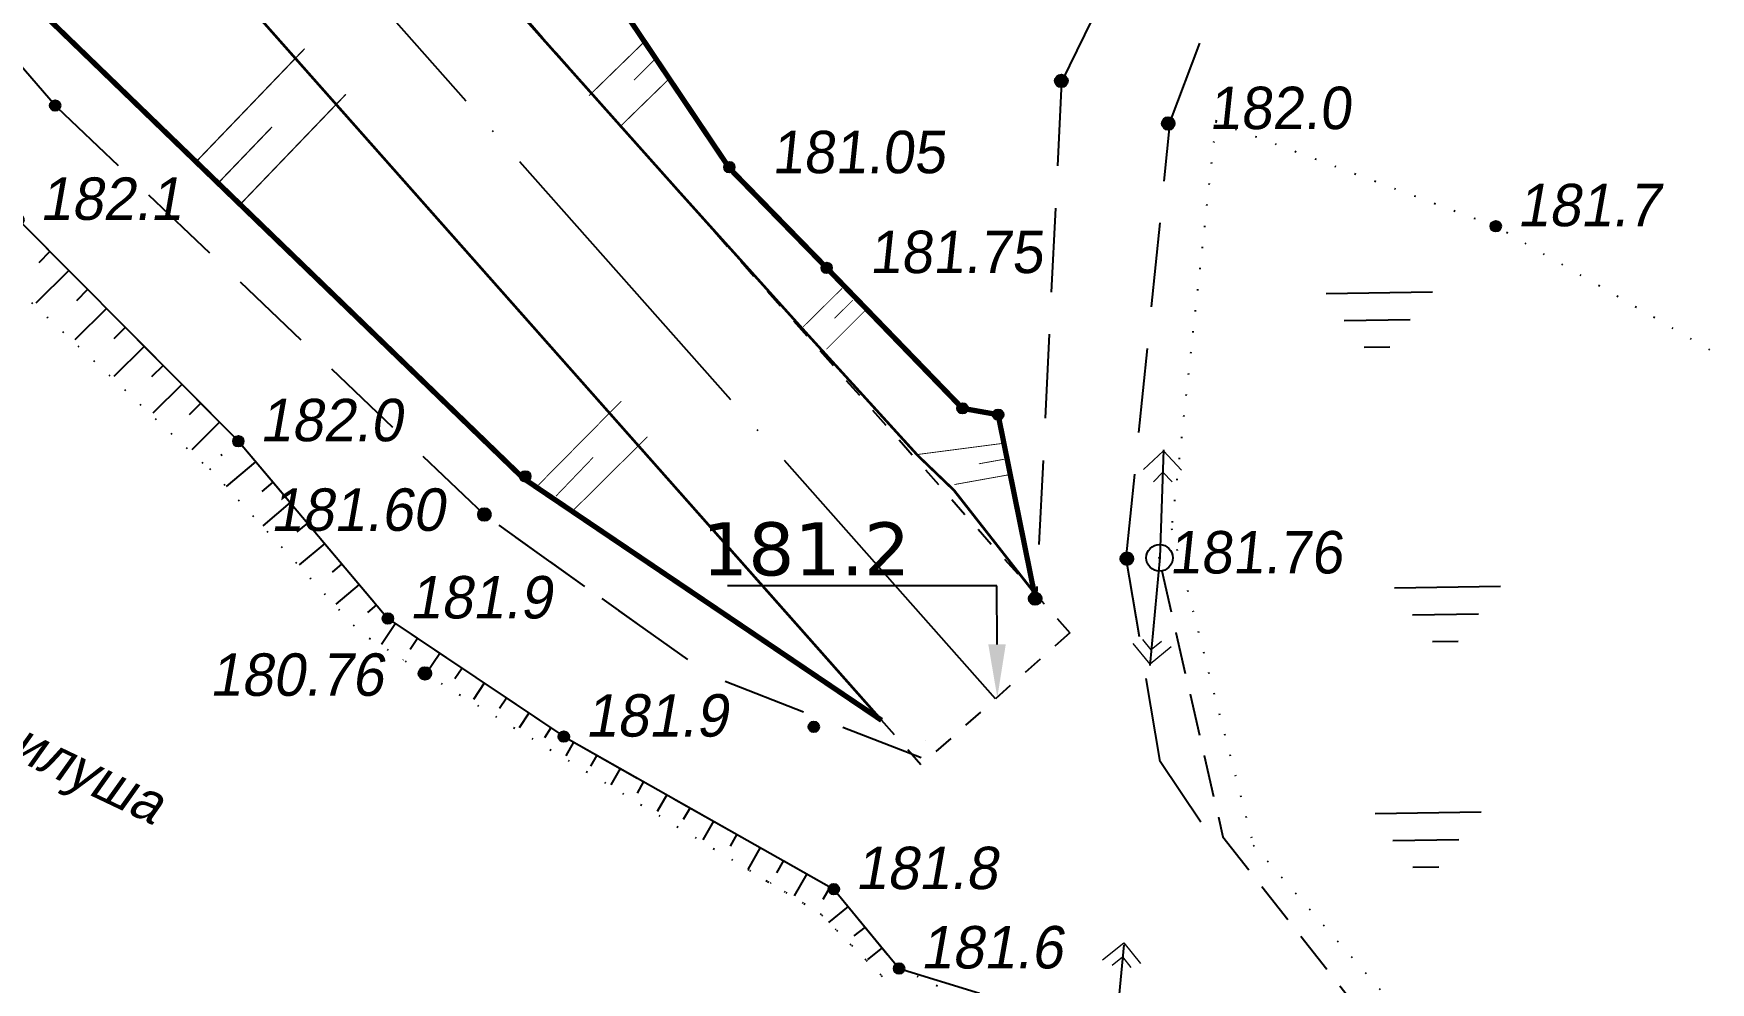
# Model space of a CAD drawing. Header units: millimetres. Extents: x 0 to 6474735, y 0 to 11273163.
# Drawn here: x 3233435.1 to 3233561.6, y 5634978.7 to 5635050.2 of the extents above; entities that cross this region are included whole.
import ezdxf
from ezdxf import colors
from ezdxf.entities.mleader import LeaderData, LeaderLine
from ezdxf.enums import TextEntityAlignment as Align
from ezdxf.math import Vec2, Vec3

# ---------------------------------------------------------------- set-up
doc = ezdxf.new("R2010")
doc.units = ezdxf.units.MM
for name, pattern in [('ACAD_ISO02W100', [15, 12, -3]), ('ACAD_ISO04W100', [30, 24, -3, 0, -3]), ('ADOT1', [1.6, 0.1, -1.5]), ('AHIDDEN2', [3, 1.5, -1.5]), ('AHIDDEN4', [7, 5, -2]), ('DASHED2', [9.525, 6.35, -3.175]), ('HIDDEN2', [4.7625, 3.175, -1.5875])]:
    doc.linetypes.add(name, pattern=pattern)
for name, color, linetype in [('5 р1ків', 7, 'Continuous'), ('NB', 7, 'Continuous'), ('REGION_OBJ', 7, 'Continuous'), ('БОЛОТА', 7, 'Continuous'), ('ВЫСОТЫ', 7, 'Continuous'), ('К_РЕЛЬЕФ', 7, 'Continuous'), ('НАДЗЕМКА', 7, 'Continuous'), ('ОБОчина', 7, 'Continuous'), ('ОГРАЖДЕНИЯ', 7, 'Continuous'), ('ПИКЕТЫ', 7, 'Continuous'), ('ПРОМЫШЛ', 7, 'Continuous'), ('ПУНКТЫ', 7, 'Continuous'), ('РЕЛЬЕФ', 7, 'Continuous'), ('ТОКА_СТ', 1, 'Continuous')]:
    doc.layers.add(name, color=color, linetype=linetype)
doc.styles.add('universw', font='universw.shx', dxfattribs={"oblique": 10})
doc.styles.add('стиль1', font='verdana.ttf', dxfattribs={"height": 4})

# ---------------------------------------------------------------- blocks, each defined once
blk = doc.blocks.new('piket')
at = {"layer": 'ПИКЕТЫ', "linetype": 'Continuous'}
h = blk.add_hatch(color=7, dxfattribs=at)
edge = h.paths.add_edge_path()
edge.add_arc((0, 0), 0.3, 0, 360)
at = {"layer": 'ПИКЕТЫ', "color": 7, "linetype": 'Continuous'}
blk.add_circle((0, 0), 0.3, dxfattribs=at)
at = {"layer": 'ВЫСОТЫ', "style": 'universw', "oblique": 6}
blk.add_attdef('H', (1.879, -0.227), '', height=2, dxfattribs=at)
at = {"layer": 'ТОКА_СТ', "style": 'universw', "oblique": 6, "flags": 1}
blk.add_attdef('POINT', text='', height=2, dxfattribs=at).set_placement((0, -2.787), align=Align.CENTER)
blk = doc.blocks.new('468A')
at = {"color": 3, "linetype": 'Continuous'}
for p, q in [((-1.904713, 2.041027), (2.099072, 2.041027)), ((1.243894, 0.996781), (-1.243894, 0.996781)), ((-0.505332, 0), (0.46646, 0))]:
    blk.add_line(p, q, dxfattribs=at)
blk = doc.blocks.new('108_1')
at = {"linetype": 'Continuous'}
h = blk.add_hatch(color=7, dxfattribs=at)
edge = h.paths.add_edge_path()
edge.add_arc((0, 0), 0.0196, 0, 360)
at = {"color": 7, "linetype": 'Continuous'}
for radius in [0.5, 0.0196]:
    blk.add_circle((0, 0), radius, dxfattribs=at)

msp = doc.modelspace()

# ---------------------------------------------------------------- hatches: boundary and pattern name
at = {"layer": 'ПИКЕТЫ', "linetype": 'Continuous'}
h = msp.add_hatch(color=7, dxfattribs=at)
edge = h.paths.add_edge_path()
edge.add_arc((3233512.61, 5635046.678), 0.48, 0, 360)
h = msp.add_hatch(color=7, dxfattribs=at)
edge = h.paths.add_edge_path()
edge.add_arc((3233520.673, 5635043.469), 0.48, 0, 360)
h = msp.add_hatch(color=7, dxfattribs=at)
edge = h.paths.add_edge_path()
edge.add_arc((3233469.101, 5635013.987), 0.48, 0, 360)
h = msp.add_hatch(color=7, dxfattribs=at)
edge = h.paths.add_edge_path()
edge.add_arc((3233469.101, 5635013.987), 0.48, 0, 360)
h = msp.add_hatch(color=7, dxfattribs=at)
edge = h.paths.add_edge_path()
edge.add_arc((3233517.55, 5635010.656), 0.48, 0, 360)
h = msp.add_hatch(color=7, dxfattribs=at)
edge = h.paths.add_edge_path()
edge.add_arc((3233510.636, 5635007.65), 0.48, 0, 360)
h = msp.add_hatch(color=7, dxfattribs=at)
edge = h.paths.add_edge_path()
edge.add_arc((3233464.608, 5635002.004), 0.48, 0, 360)
h = msp.add_hatch(color=7, dxfattribs=at)
edge = h.paths.add_edge_path()
edge.add_arc((3233464.608, 5635002.004), 0.48, 0, 360)

# ---------------------------------------------------------------- linework, layer by layer
at = {"layer": '5 р1ків', "linetype": 'ACAD_ISO04W100'}
msp.add_lwpolyline([(3233507.637, 5635000.09), (3233440.322, 5635076.079), (3233412.462, 5635135.631), (3233397.674, 5635201.795)], dxfattribs=at)
at = {"layer": '5 р1ків', "linetype": 'AHIDDEN2'}
msp.add_lwpolyline([(3233502.023, 5634995.117), (3233433.988, 5635071.918), (3233405.319, 5635133.202), (3233393.741, 5635185.007), (3233408.356, 5635188.385), (3233419.606, 5635138.061), (3233446.656, 5635080.24), (3233513.251, 5635005.063)], close=True, dxfattribs=at)
at = {"layer": 'NB', "color": 7, "linetype": 'Continuous', "lineweight": 20}
for points in [[(3233518.804, 5635017.384), (3233520.311, 5635018.797), (3233521.682, 5635017.334)], [(3233519.547, 5635016.457), (3233520.257, 5635017.169), (3233520.968, 5635016.46)], [(3233520.171, 5635004.42), (3233519.392, 5635003.785), (3233518.757, 5635004.563)], [(3233520.897, 5635004.015), (3233519.296, 5635002.71), (3233518.029, 5635004.264)], [(3233515.719, 5634980.412), (3233517.331, 5634981.703), (3233518.584, 5634980.138)], [(3233516.441, 5634980), (3233517.226, 5634980.629), (3233517.854, 5634979.845)]]:
    msp.add_lwpolyline(points, dxfattribs=at)
at = {"layer": 'REGION_OBJ', "color": 30, "linetype": 'Continuous'}
for points in [[(3233505.27, 5635021.88), (3233505.27, 5635021.88)], [(3233505.27, 5635021.88), (3233505.27, 5635021.88)], [(3233450.54, 5635019.51), (3233450.54, 5635019.51)], [(3233450.54, 5635019.51), (3233450.54, 5635019.51)], [(3233502.4, 5634996.91), (3233502.4, 5634996.91)], [(3233502.4, 5634996.91), (3233502.4, 5634996.91)]]:
    msp.add_lwpolyline(points, dxfattribs=at)
at = {"layer": 'БОЛОТА', "color": 7, "linetype": 'ADOT1', "elevation": 182.02}
msp.add_lwpolyline([(3233524.232, 5635043.608), (3233545.37, 5635035.72), (3233545.37, 5635035.72)], dxfattribs=at)
at = {"layer": 'К_РЕЛЬЕФ', "color": 7, "linetype": 'Continuous', "flags": 128}
for points in [[(3233294.48, 5635128.23), (3233321.44, 5635109.01), (3233334.48, 5635103.01), (3233383.21, 5635084.15), (3233399.01, 5635073.89), (3233433.95, 5635036.2), (3233450.54, 5635019.51)], [(3233450.54, 5635019.51), (3233461.82, 5635006.15), (3233475.09, 5634997.24), (3233495.45, 5634985.74), (3233500.37, 5634979.76)]]:
    msp.add_lwpolyline(points, dxfattribs=at)
at = {"layer": 'К_РЕЛЬЕФ', "color": 7, "linetype": 'ADOT1', "flags": 128}
for points in [[(3233293.391, 5635126.731), (3233319.767, 5635107.573), (3233334.104, 5635101.234), (3233381.959, 5635082.152), (3233397.046, 5635070.833), (3233430.523, 5635034.12), (3233448.191, 5635017.544)], [(3233450.54, 5635019.51), (3233448.227, 5635017.594), (3233459.717, 5635005.108), (3233464.57, 5635002.01), (3233494.361, 5634983.954), (3233499.269, 5634978.993)], [(3233488.957, 5634987.23), (3233494.361, 5634983.954), (3233499.269, 5634978.993)]]:
    msp.add_lwpolyline(points, dxfattribs=at)
at = {"layer": 'К_РЕЛЬЕФ', "color": 30, "linetype": 'Continuous', "flags": 128}
msp.add_lwpolyline([(3233450.54, 5635019.51), (3233461.82, 5635006.15), (3233475.09, 5634997.24), (3233495.45, 5634985.74), (3233500.37, 5634979.76)], dxfattribs=at)
at = {"layer": 'НАДЗЕМКА'}
for points in [[(3233520.315, 5635018.874), (3233520.046, 5635010.74), (3233519.284, 5635002.597)], [(3233517.314, 5634981.547), (3233516.694, 5634974.93)]]:
    msp.add_lwpolyline(points, dxfattribs=at)
at = {"layer": 'ОБОчина', "color": 7, "linetype": 'DASHED2'}
for p, q in [((3233436.72, 5635044.82, 183), (3233412.93, 5635072.26, 183)), ((3233469.08, 5635013.98, 183), (3233436.72, 5635044.82, 183)), ((3233484.432, 5635003.044, 183), (3233469.08, 5635013.98, 183)), ((3233502.042, 5634995.635, 183), (3233486.038, 5635001.862, 183))]:
    msp.add_line(p, q, dxfattribs=at)
for points in [[(3233558.604, 5635136.773), (3233528.014, 5635078.082), (3233512.627, 5635046.609), (3233510.724, 5635007.823)], [(3233523.123, 5634990.793), (3233520.054, 5634995.358), (3233517.508, 5635010.699), (3233520.824, 5635043.585), (3233532.037, 5635073.479), (3233566.123, 5635125.995), (3233568.973, 5635129.62)]]:
    msp.add_lwpolyline(points, dxfattribs=at)
at = {"layer": 'ОБОчина', "color": 7, "linetype": 'HIDDEN2', "lineweight": 20}
msp.add_lwpolyline([(3233520.18, 5635009.731), (3233524.791, 5634989.691), (3233536.164, 5634975.195)], dxfattribs=at)
at = {"layer": 'ОГРАЖДЕНИЯ', "color": 7, "linetype": 'DASHED2', "elevation": 183}
msp.add_lwpolyline([(3233268.53, 5635174.46), (3233268.53, 5635174.46), (3233272.23, 5635154.13), (3233277.15, 5635139.39), (3233294.48, 5635128.23), (3233321.44, 5635109.01), (3233334.48, 5635103.01), (3233383.21, 5635084.15), (3233399.01, 5635073.89), (3233433.95, 5635036.2), (3233450.54, 5635019.51), (3233461.82, 5635006.15), (3233475.09, 5634997.24), (3233495.45, 5634985.74), (3233500.37, 5634979.76), (3233511.93, 5634976.23), (3233511.93, 5634976.23)], dxfattribs=at)
at = {"layer": 'ПИКЕТЫ', "color": 7, "linetype": 'Continuous'}
for centre in [(3233512.61, 5635046.678, 181.71), (3233520.673, 5635043.469, 181.71), (3233469.101, 5635013.987, 181.6), (3233469.101, 5635013.987, 181.6), (3233517.55, 5635010.656, 181.71), (3233510.636, 5635007.65, 181.71), (3233464.608, 5635002.004, 180.76), (3233464.608, 5635002.004, 180.76)]:
    msp.add_circle(centre, 0.48, dxfattribs=at)
at = {"layer": 'ПРОМЫШЛ', "color": 7, "linetype": 'AHIDDEN4', "const_width": 0.2}
msp.add_lwpolyline([(3233499.052, 5634998.47), (3233453.909, 5635049.431), (3233433.988, 5635071.918), (3233421.68, 5635089.935), (3233412.137, 5635114.701), (3233405.319, 5635133.202), (3233397.91, 5635165.757), (3233393.729, 5635184.126)], dxfattribs=at)
at = {"layer": 'ПРОМЫШЛ', "color": 7, "linetype": 'Continuous'}
for points, const_width in [([(3233472.026, 5635016.719), (3233430.604, 5635056.777), (3233393.737, 5635099.498), (3233394.107, 5635115.314), (3233389.216, 5635131.814), (3233381.945, 5635156.481), (3233373.652, 5635174.006)], 0.4), ([(3233474.951, 5635118.956), (3233474.808, 5635112.55), (3233473.958, 5635108.589), (3233460.956, 5635096.558), (3233461.824, 5635093.654), (3233453.328, 5635088.847), (3233459.835, 5635075.458), (3233472.722, 5635062.201), (3233487.586, 5635040.083), (3233494.91, 5635032.579), (3233505.151, 5635021.99), (3233507.841, 5635021.513), (3233510.56, 5635008.097)], 0.4), ([(3233447.411, 5635040.641), (3233455.541, 5635049.109)], 0.1), ([(3233481.092, 5635049.563), (3233476.999, 5635045.574)], 0.08), ([(3233482.094, 5635048.445), (3233480.376, 5635046.73)], 0.08), ([(3233483.139, 5635046.942), (3233479.289, 5635043.192)], 0.08), ([(3233450.747, 5635037.438), (3233458.647, 5635045.666)], 0.1), ([(3233449.079, 5635039.039), (3233453.087, 5635043.213)], 0.1), ([(3233496.082, 5635031.045), (3233493.123, 5635028.12)], 0.064), ([(3233496.883, 5635030.151), (3233495.508, 5635028.778)], 0.064), ([(3233497.913, 5635029.465), (3233494.89, 5635026.445)], 0.064), ([(3233473.172, 5635016.212), (3233479.424, 5635022.541)], 0.07), ([(3233475.87, 5635014.373), (3233481.393, 5635019.847)], 0.07), ([(3233474.495, 5635015.373), (3233477.3, 5635018.295)], 0.07), ([(3233508.152, 5635019.344), (3233501.769, 5635018.512)], 0.064), ([(3233508.755, 5635017.001), (3233504.549, 5635016.247)], 0.064), ([(3233508.3, 5635018.153), (3233506.388, 5635017.809)], 0.064), ([(3233499.052, 5634998.47), (3233472.026, 5635016.719)], 0.4)]:
    msp.add_lwpolyline(points, dxfattribs=dict(at, const_width=const_width))
at = {"layer": 'ПРОМЫШЛ', "color": 7, "linetype": 'ACAD_ISO02W100', "const_width": 0.2}
msp.add_lwpolyline([(3233462.139, 5635106.786), (3233455.416, 5635101.391), (3233445.452, 5635095.095), (3233442.683, 5635091.237), (3233442.407, 5635089.322), (3233446.656, 5635080.24), (3233453.986, 5635071.965), (3233467.247, 5635056.868), (3233483.883, 5635038.215), (3233493.555, 5635027.464), (3233501.787, 5635018.428), (3233504.512, 5635015.814), (3233510.56, 5635008.097)], dxfattribs=at)
at = {"layer": 'ПУНКТЫ', "color": 7, "linetype": 'ADOT1'}
msp.add_line((3233567.07, 5635023.21), (3233545.37, 5635035.72), dxfattribs=at)
msp.add_line((3233567.07, 5635023.21), (3233545.37, 5635035.72), dxfattribs=at)
msp.add_lwpolyline([(3233524.274, 5635043.712), (3233520.914, 5635012.931), (3233527.087, 5634989.067), (3233561.041, 5634950.4)], dxfattribs=at)
at = {"layer": 'РЕЛЬЕФ', "color": 7, "linetype": 'Continuous'}
for p, q in [((3233436.332, 5635033.804), (3233435.491, 5635032.969)), ((3233436.332, 5635033.804), (3233435.491, 5635032.969)), ((3233437.752, 5635032.375), (3233435.276, 5635029.913)), ((3233437.752, 5635032.375), (3233435.276, 5635029.913)), ((3233439.173, 5635030.945), (3233438.326, 5635030.103)), ((3233439.173, 5635030.945), (3233438.326, 5635030.103)), ((3233440.594, 5635029.516), (3233438.212, 5635027.148)), ((3233440.594, 5635029.516), (3233439.744, 5635028.67)), ((3233442.015, 5635028.086), (3233441.161, 5635027.238)), ((3233442.015, 5635028.086), (3233441.161, 5635027.238)), ((3233443.436, 5635026.657), (3233441.149, 5635024.384)), ((3233443.436, 5635026.657), (3233441.149, 5635024.384)), ((3233444.857, 5635025.228), (3233443.996, 5635024.372)), ((3233444.857, 5635025.228), (3233443.996, 5635024.372)), ((3233446.277, 5635023.798), (3233444.085, 5635021.619)), ((3233446.277, 5635023.798), (3233444.085, 5635021.619)), ((3233447.698, 5635022.369), (3233446.831, 5635021.506)), ((3233447.698, 5635022.369), (3233446.831, 5635021.506)), ((3233449.119, 5635020.939), (3233447.022, 5635018.855)), ((3233449.119, 5635020.939), (3233447.022, 5635018.855)), ((3233451.842, 5635017.968), (3233449.619, 5635016.091)), ((3233453.145, 5635016.425), (3233452.299, 5635015.711)), ((3233454.447, 5635014.883), (3233452.378, 5635013.136)), ((3233455.749, 5635013.34), (3233454.956, 5635012.671)), ((3233457.051, 5635011.798), (3233455.136, 5635010.181)), ((3233458.354, 5635010.256), (3233457.613, 5635009.63)), ((3233459.656, 5635008.713), (3233457.895, 5635007.226)), ((3233460.958, 5635007.171), (3233460.27, 5635006.59)), ((3233462.387, 5635005.77), (3233461.328, 5635004.192)), ((3233464.063, 5635004.644), (3233463.504, 5635003.812)), ((3233465.738, 5635003.519), (3233464.679, 5635001.942)), ((3233467.414, 5635002.394), (3233466.862, 5635001.598)), ((3233469.09, 5635001.268), (3233468.267, 5635000.034)), ((3233470.766, 5635000.143), (3233470.24, 5634999.371)), ((3233472.442, 5634999.018), (3233471.721, 5634997.9)), ((3233474.118, 5634997.893), (3233473.626, 5634997.14)), ((3233475.828, 5634996.823), (3233475.227, 5634995.791)), ((3233477.586, 5634995.83), (3233477.11, 5634995.004)), ((3233479.343, 5634994.838), (3233478.628, 5634993.604)), ((3233481.101, 5634993.845), (3233480.63, 5634992.987)), ((3233482.859, 5634992.852), (3233482.136, 5634991.594)), ((3233484.616, 5634991.859), (3233484.099, 5634990.999)), ((3233486.374, 5634990.866), (3233485.567, 5634989.457)), ((3233488.132, 5634989.874), (3233487.633, 5634988.974)), ((3233489.889, 5634988.881), (3233488.955, 5634987.227)), ((3233491.647, 5634987.888), (3233491.129, 5634986.971)), ((3233493.404, 5634986.895), (3233492.47, 5634985.241)), ((3233495.162, 5634985.903), (3233494.632, 5634984.964)), ((3233496.522, 5634984.437), (3233495.055, 5634983.229)), ((3233497.805, 5634982.878), (3233496.967, 5634982.212)), ((3233499.087, 5634981.319), (3233497.992, 5634980.438))]:
    msp.add_line(p, q, dxfattribs=at)
at = {"layer": 'РЕЛЬЕФ', "color": 30, "linetype": 'Continuous'}
for p, q in [((3233451.842, 5635017.968), (3233449.619, 5635016.091)), ((3233453.145, 5635016.425), (3233452.299, 5635015.711)), ((3233454.447, 5635014.883), (3233452.378, 5635013.136)), ((3233455.749, 5635013.34), (3233454.956, 5635012.671)), ((3233457.051, 5635011.798), (3233455.136, 5635010.181)), ((3233458.354, 5635010.256), (3233457.613, 5635009.63)), ((3233459.656, 5635008.713), (3233457.895, 5635007.226)), ((3233460.958, 5635007.171), (3233460.27, 5635006.59)), ((3233462.387, 5635005.77), (3233461.328, 5635004.192)), ((3233464.063, 5635004.644), (3233463.504, 5635003.812)), ((3233465.738, 5635003.519), (3233464.679, 5635001.942)), ((3233462.977, 5635003.027), (3233463.003, 5635003.067)), ((3233462.977, 5635003.027), (3233463.003, 5635003.067)), ((3233467.414, 5635002.394), (3233466.862, 5635001.598)), ((3233469.09, 5635001.268), (3233468.267, 5635000.034)), ((3233470.766, 5635000.143), (3233470.24, 5634999.371)), ((3233472.442, 5634999.018), (3233471.721, 5634997.9)), ((3233474.118, 5634997.893), (3233473.626, 5634997.14)), ((3233475.828, 5634996.823), (3233475.227, 5634995.791)), ((3233477.586, 5634995.83), (3233477.11, 5634995.004)), ((3233479.343, 5634994.838), (3233478.628, 5634993.604)), ((3233481.101, 5634993.845), (3233480.63, 5634992.987)), ((3233482.859, 5634992.852), (3233482.136, 5634991.594)), ((3233484.616, 5634991.859), (3233484.099, 5634990.999)), ((3233486.374, 5634990.866), (3233485.567, 5634989.457)), ((3233488.132, 5634989.874), (3233487.633, 5634988.974)), ((3233489.889, 5634988.881), (3233488.955, 5634987.227)), ((3233491.647, 5634987.888), (3233491.129, 5634986.971)), ((3233493.404, 5634986.895), (3233492.47, 5634985.241)), ((3233490.684, 5634986.183), (3233490.712, 5634986.234)), ((3233490.684, 5634986.183), (3233490.712, 5634986.234)), ((3233495.162, 5634985.903), (3233494.632, 5634984.964)), ((3233496.522, 5634984.437), (3233495.055, 5634983.229)), ((3233497.805, 5634982.878), (3233496.967, 5634982.212)), ((3233499.087, 5634981.319), (3233497.992, 5634980.438))]:
    msp.add_line(p, q, dxfattribs=at)
at = {"layer": 'РЕЛЬЕФ', "color": 7, "linetype": 'HIDDEN2'}
msp.add_line((3233484.432, 5635003.044, 183), (3233469.08, 5635013.98, 183), dxfattribs=at)
msp.add_lwpolyline([(3233520.18, 5635009.731), (3233524.791, 5634989.691), (3233536.164, 5634975.195)], dxfattribs=at)
at = {"layer": 'РЕЛЬЕФ', "color": 7, "linetype": 'ADOT1'}
msp.add_lwpolyline([(3233500.29, 5634979.887), (3233517.267, 5634971.66)], dxfattribs=at)

# ---------------------------------------------------------------- block references
at = {"layer": 'БОЛОТА', "color": 7, "linetype": 'Continuous', "xscale": 1.999999999891304, "yscale": 1.999999999891304, "zscale": 1.999999999891304, "rotation": 0.8868840932216363}
for p in [(3233536.459, 5635026.622), (3233536.459, 5635026.622), (3233541.606, 5635004.431), (3233541.606, 5635004.431), (3233540.139, 5634987.417)]:
    msp.add_blockref('468A', p, dxfattribs=at)
at = {"layer": 'НАДЗЕМКА', "color": 7, "xscale": 2, "yscale": 2, "zscale": 2}
msp.add_blockref('108_1', (3233520.015, 5635010.718, 186.42), dxfattribs=at)
at = {"layer": 'ПИКЕТЫ', "color": 4}
for p, xscale, yscale, zscale in [((3233436.72, 5635044.82, 182.44), 1.333333333333333, 1.333333333333333, 1.333333333333333), ((3233487.571, 5635040.178), 1.333333333488554, 1.333333333488554, 1.333333333488554), ((3233494.91, 5635032.579), 1.333333333488554, 1.333333333488554, 1.333333333488554), ((3233505.151, 5635021.99), 1.333333333488554, 1.333333333488554, 1.333333333488554), ((3233507.841, 5635021.513), 1.333333333488554, 1.333333333488554, 1.333333333488554), ((3233472.179, 5635016.861), 1.333333333488554, 1.333333333488554, 1.333333333488554), ((3233493.936, 5634997.98), 1.333333333488554, 1.333333333488554, 1.333333333488554)]:
    msp.add_blockref('piket', p, dxfattribs=dict(at, xscale=xscale, yscale=yscale, zscale=zscale))
ref = msp.add_blockref('piket', (3233433.95, 5635036.2, 182.11), dxfattribs=dict(at, xscale=1.333333333333333, yscale=1.333333333333333, zscale=1.333333333333333))
ref.add_attrib('H', '182.1', (3233435.55, 5635036.2, 182.11), dxfattribs={"layer": 'ВЫСОТЫ', "height": 3.2, "style": 'universw', "oblique": 10})
ref = msp.add_blockref('piket', (3233545.37, 5635035.72, 181.66), dxfattribs=dict(at, xscale=1.333333333333333, yscale=1.333333333333333, zscale=1.333333333333333))
ref.add_attrib('H', '181.7', (3233546.97, 5635035.72, 181.66), dxfattribs={"layer": 'ВЫСОТЫ', "height": 3.2, "style": 'universw', "oblique": 10})
ref = msp.add_blockref('piket', (3233545.37, 5635035.72, 181.66), dxfattribs=dict(at, xscale=1.333333333333333, yscale=1.333333333333333, zscale=1.333333333333333))
ref.add_attrib('H', '181.7', (3233546.97, 5635035.72, 181.66), dxfattribs={"layer": 'ВЫСОТЫ', "height": 3.2, "style": 'universw', "oblique": 10})
ref = msp.add_blockref('piket', (3233545.37, 5635035.72, 181.66), dxfattribs=dict(at, xscale=1.333333333333333, yscale=1.333333333333333, zscale=1.333333333333333))
ref.add_attrib('H', '181.7', (3233546.97, 5635035.72, 181.66), dxfattribs={"layer": 'ВЫСОТЫ', "height": 3.2, "style": 'universw', "oblique": 10})
ref = msp.add_blockref('piket', (3233545.37, 5635035.72, 181.66), dxfattribs=dict(at, xscale=1.333333333333333, yscale=1.333333333333333, zscale=1.333333333333333))
ref.add_attrib('H', '181.7', (3233546.97, 5635035.72, 181.66), dxfattribs={"layer": 'ВЫСОТЫ', "height": 3.2, "style": 'universw', "oblique": 10})
ref = msp.add_blockref('piket', (3233545.37, 5635035.72, 181.66), dxfattribs=dict(at, xscale=1.333333333333333, yscale=1.333333333333333, zscale=1.333333333333333))
ref.add_attrib('H', '181.7', (3233546.97, 5635035.72, 181.66), dxfattribs={"layer": 'ВЫСОТЫ', "height": 3.2, "style": 'universw', "oblique": 10})
ref = msp.add_blockref('piket', (3233545.37, 5635035.72, 181.66), dxfattribs=dict(at, xscale=1.333333333333333, yscale=1.333333333333333, zscale=1.333333333333333))
ref.add_attrib('H', '181.7', (3233546.97, 5635035.72, 181.66), dxfattribs={"layer": 'ВЫСОТЫ', "height": 3.2, "style": 'universw', "oblique": 10})
ref = msp.add_blockref('piket', (3233450.54, 5635019.51, 181.97), dxfattribs=dict(at, xscale=1.333333333333333, yscale=1.333333333333333, zscale=1.333333333333333))
ref.add_attrib('H', '182.0', (3233452.14, 5635019.51, 181.97), dxfattribs={"layer": 'ВЫСОТЫ', "height": 3.2, "style": 'universw', "oblique": 10})
ref = msp.add_blockref('piket', (3233450.54, 5635019.51, 181.97), dxfattribs=dict(at, xscale=1.333333333333333, yscale=1.333333333333333, zscale=1.333333333333333))
ref.add_attrib('H', '182.0', (3233452.14, 5635019.51, 181.97), dxfattribs={"layer": 'ВЫСОТЫ', "height": 3.2, "style": 'universw', "oblique": 10})
ref = msp.add_blockref('piket', (3233450.54, 5635019.51, 181.97), dxfattribs=dict(at, xscale=1.333333333333333, yscale=1.333333333333333, zscale=1.333333333333333))
ref.add_attrib('H', '182.0', (3233452.14, 5635019.51, 181.97), dxfattribs={"layer": 'ВЫСОТЫ', "height": 3.2, "style": 'universw', "oblique": 10})
ref = msp.add_blockref('piket', (3233450.54, 5635019.51, 181.97), dxfattribs=dict(at, xscale=1.333333333333333, yscale=1.333333333333333, zscale=1.333333333333333))
ref.add_attrib('H', '182.0', (3233452.14, 5635019.51, 181.97), dxfattribs={"layer": 'ВЫСОТЫ', "height": 3.2, "style": 'universw', "oblique": 10})
ref = msp.add_blockref('piket', (3233450.54, 5635019.51, 181.97), dxfattribs=dict(at, xscale=1.333333333333333, yscale=1.333333333333333, zscale=1.333333333333333))
ref.add_attrib('H', '182.0', (3233452.14, 5635019.51, 181.97), dxfattribs={"layer": 'ВЫСОТЫ', "height": 3.2, "style": 'universw', "oblique": 10})
ref = msp.add_blockref('piket', (3233450.54, 5635019.51, 181.97), dxfattribs=dict(at, xscale=1.333333333333333, yscale=1.333333333333333, zscale=1.333333333333333))
ref.add_attrib('H', '182.0', (3233452.14, 5635019.51, 181.97), dxfattribs={"layer": 'ВЫСОТЫ', "height": 3.2, "style": 'universw', "oblique": 10})
ref = msp.add_blockref('piket', (3233461.82, 5635006.15, 181.92), dxfattribs=dict(at, xscale=1.333333333333333, yscale=1.333333333333333, zscale=1.333333333333333))
ref.add_attrib('H', '181.9', (3233463.42, 5635006.15, 181.92), dxfattribs={"layer": 'ВЫСОТЫ', "height": 3.2, "style": 'universw', "oblique": 10})
ref = msp.add_blockref('piket', (3233461.82, 5635006.15, 181.92), dxfattribs=dict(at, xscale=1.333333333333333, yscale=1.333333333333333, zscale=1.333333333333333))
ref.add_attrib('H', '181.9', (3233463.42, 5635006.15, 181.92), dxfattribs={"layer": 'ВЫСОТЫ', "height": 3.2, "style": 'universw', "oblique": 10})
ref = msp.add_blockref('piket', (3233461.82, 5635006.15, 181.92), dxfattribs=dict(at, xscale=1.333333333333333, yscale=1.333333333333333, zscale=1.333333333333333))
ref.add_attrib('H', '181.9', (3233463.42, 5635006.15, 181.92), dxfattribs={"layer": 'ВЫСОТЫ', "height": 3.2, "style": 'universw', "oblique": 10})
ref = msp.add_blockref('piket', (3233461.82, 5635006.15, 181.92), dxfattribs=dict(at, xscale=1.333333333333333, yscale=1.333333333333333, zscale=1.333333333333333))
ref.add_attrib('H', '181.9', (3233463.42, 5635006.15, 181.92), dxfattribs={"layer": 'ВЫСОТЫ', "height": 3.2, "style": 'universw', "oblique": 10})
ref = msp.add_blockref('piket', (3233461.82, 5635006.15, 181.92), dxfattribs=dict(at, xscale=1.333333333333333, yscale=1.333333333333333, zscale=1.333333333333333))
ref.add_attrib('H', '181.9', (3233463.42, 5635006.15, 181.92), dxfattribs={"layer": 'ВЫСОТЫ', "height": 3.2, "style": 'universw', "oblique": 10})
ref = msp.add_blockref('piket', (3233461.82, 5635006.15, 181.92), dxfattribs=dict(at, xscale=1.333333333333333, yscale=1.333333333333333, zscale=1.333333333333333))
ref.add_attrib('H', '181.9', (3233463.42, 5635006.15, 181.92), dxfattribs={"layer": 'ВЫСОТЫ', "height": 3.2, "style": 'universw', "oblique": 10})
ref = msp.add_blockref('piket', (3233475.09, 5634997.24, 181.9), dxfattribs=dict(at, xscale=1.333333333333333, yscale=1.333333333333333, zscale=1.333333333333333))
ref.add_attrib('H', '181.9', (3233476.69, 5634997.24, 181.9), dxfattribs={"layer": 'ВЫСОТЫ', "height": 3.2, "style": 'universw', "oblique": 10})
ref = msp.add_blockref('piket', (3233475.09, 5634997.24, 181.9), dxfattribs=dict(at, xscale=1.333333333333333, yscale=1.333333333333333, zscale=1.333333333333333))
ref.add_attrib('H', '181.9', (3233476.69, 5634997.24, 181.9), dxfattribs={"layer": 'ВЫСОТЫ', "height": 3.2, "style": 'universw', "oblique": 10})
ref = msp.add_blockref('piket', (3233475.09, 5634997.24, 181.9), dxfattribs=dict(at, xscale=1.333333333333333, yscale=1.333333333333333, zscale=1.333333333333333))
ref.add_attrib('H', '181.9', (3233476.69, 5634997.24, 181.9), dxfattribs={"layer": 'ВЫСОТЫ', "height": 3.2, "style": 'universw', "oblique": 10})
ref = msp.add_blockref('piket', (3233475.09, 5634997.24, 181.9), dxfattribs=dict(at, xscale=1.333333333333333, yscale=1.333333333333333, zscale=1.333333333333333))
ref.add_attrib('H', '181.9', (3233476.69, 5634997.24, 181.9), dxfattribs={"layer": 'ВЫСОТЫ', "height": 3.2, "style": 'universw', "oblique": 10})
ref = msp.add_blockref('piket', (3233475.09, 5634997.24, 181.9), dxfattribs=dict(at, xscale=1.333333333333333, yscale=1.333333333333333, zscale=1.333333333333333))
ref.add_attrib('H', '181.9', (3233476.69, 5634997.24, 181.9), dxfattribs={"layer": 'ВЫСОТЫ', "height": 3.2, "style": 'universw', "oblique": 10})
ref = msp.add_blockref('piket', (3233475.09, 5634997.24, 181.9), dxfattribs=dict(at, xscale=1.333333333333333, yscale=1.333333333333333, zscale=1.333333333333333))
ref.add_attrib('H', '181.9', (3233476.69, 5634997.24, 181.9), dxfattribs={"layer": 'ВЫСОТЫ', "height": 3.2, "style": 'universw', "oblique": 10})
ref = msp.add_blockref('piket', (3233495.45, 5634985.74, 181.78), dxfattribs=dict(at, xscale=1.333333333333333, yscale=1.333333333333333, zscale=1.333333333333333))
ref.add_attrib('H', '181.8', (3233497.05, 5634985.74, 181.78), dxfattribs={"layer": 'ВЫСОТЫ', "height": 3.2, "style": 'universw', "oblique": 10})
ref = msp.add_blockref('piket', (3233495.45, 5634985.74, 181.78), dxfattribs=dict(at, xscale=1.333333333333333, yscale=1.333333333333333, zscale=1.333333333333333))
ref.add_attrib('H', '181.8', (3233497.05, 5634985.74, 181.78), dxfattribs={"layer": 'ВЫСОТЫ', "height": 3.2, "style": 'universw', "oblique": 10})
ref = msp.add_blockref('piket', (3233495.45, 5634985.74, 181.78), dxfattribs=dict(at, xscale=1.333333333333333, yscale=1.333333333333333, zscale=1.333333333333333))
ref.add_attrib('H', '181.8', (3233497.05, 5634985.74, 181.78), dxfattribs={"layer": 'ВЫСОТЫ', "height": 3.2, "style": 'universw', "oblique": 10})
ref = msp.add_blockref('piket', (3233495.45, 5634985.74, 181.78), dxfattribs=dict(at, xscale=1.333333333333333, yscale=1.333333333333333, zscale=1.333333333333333))
ref.add_attrib('H', '181.8', (3233497.05, 5634985.74, 181.78), dxfattribs={"layer": 'ВЫСОТЫ', "height": 3.2, "style": 'universw', "oblique": 10})
ref = msp.add_blockref('piket', (3233495.45, 5634985.74, 181.78), dxfattribs=dict(at, xscale=1.333333333333333, yscale=1.333333333333333, zscale=1.333333333333333))
ref.add_attrib('H', '181.8', (3233497.05, 5634985.74, 181.78), dxfattribs={"layer": 'ВЫСОТЫ', "height": 3.2, "style": 'universw', "oblique": 10})
ref = msp.add_blockref('piket', (3233495.45, 5634985.74, 181.78), dxfattribs=dict(at, xscale=1.333333333333333, yscale=1.333333333333333, zscale=1.333333333333333))
ref.add_attrib('H', '181.8', (3233497.05, 5634985.74, 181.78), dxfattribs={"layer": 'ВЫСОТЫ', "height": 3.2, "style": 'universw', "oblique": 10})
ref = msp.add_blockref('piket', (3233500.37, 5634979.76, 181.57), dxfattribs=dict(at, xscale=1.333333333333333, yscale=1.333333333333333, zscale=1.333333333333333))
ref.add_attrib('H', '181.6', (3233501.97, 5634979.76, 181.57), dxfattribs={"layer": 'ВЫСОТЫ', "height": 3.2, "style": 'universw', "oblique": 10})
ref = msp.add_blockref('piket', (3233500.37, 5634979.76, 181.57), dxfattribs=dict(at, xscale=1.333333333333333, yscale=1.333333333333333, zscale=1.333333333333333))
ref.add_attrib('H', '181.6', (3233501.97, 5634979.76, 181.57), dxfattribs={"layer": 'ВЫСОТЫ', "height": 3.2, "style": 'universw', "oblique": 10})
ref = msp.add_blockref('piket', (3233500.37, 5634979.76, 181.57), dxfattribs=dict(at, xscale=1.333333333333333, yscale=1.333333333333333, zscale=1.333333333333333))
ref.add_attrib('H', '181.6', (3233501.97, 5634979.76, 181.57), dxfattribs={"layer": 'ВЫСОТЫ', "height": 3.2, "style": 'universw', "oblique": 10})
ref = msp.add_blockref('piket', (3233500.37, 5634979.76, 181.57), dxfattribs=dict(at, xscale=1.333333333333333, yscale=1.333333333333333, zscale=1.333333333333333))
ref.add_attrib('H', '181.6', (3233501.97, 5634979.76, 181.57), dxfattribs={"layer": 'ВЫСОТЫ', "height": 3.2, "style": 'universw', "oblique": 10})
ref = msp.add_blockref('piket', (3233500.37, 5634979.76, 181.57), dxfattribs=dict(at, xscale=1.333333333333333, yscale=1.333333333333333, zscale=1.333333333333333))
ref.add_attrib('H', '181.6', (3233501.97, 5634979.76, 181.57), dxfattribs={"layer": 'ВЫСОТЫ', "height": 3.2, "style": 'universw', "oblique": 10})
ref = msp.add_blockref('piket', (3233500.37, 5634979.76, 181.57), dxfattribs=dict(at, xscale=1.333333333333333, yscale=1.333333333333333, zscale=1.333333333333333))
ref.add_attrib('H', '181.6', (3233501.97, 5634979.76, 181.57), dxfattribs={"layer": 'ВЫСОТЫ', "height": 3.2, "style": 'universw', "oblique": 10})

# ---------------------------------------------------------------- texts
at = {"color": 6, "insert": (3233424.033, 5635003.448), "char_height": 3, "width": 29, "attachment_point": 1, "rotation": 334.51959, "style": 'universw'}
msp.add_mtext('{\\C18;\\c0;стр.Гнилуша}', dxfattribs=at)
at = {"layer": 'ВЫСОТЫ', "style": 'universw', "oblique": 6}
for tag, p in [('182.0', (3233523.745, 5635043.043, 181.75)), ('181.05', (3233490.776, 5635039.717, 181.05)), ('181.75', (3233498.136, 5635032.187, 181.75)), ('181.76', (3233520.739, 5635009.542, 181.47))]:
    msp.add_attdef(tag, p, '', height=3.2, dxfattribs=at)
at = {"layer": 'ВЫСОТЫ', "style": 'universw', "oblique": 10}
for tag, p in [('181.60', (3233459.497, 5635012.755, 181.6)), ('180.76', (3233454.901, 5635000.316, 180.76))]:
    msp.add_attdef(tag, text='', height=3.2, dxfattribs=at).set_placement(p, align=Align.CENTER)

# ---------------------------------------------------------------- leaders
at = {"layer": '5 р1ків'}
ml = msp.add_multileader_mtext('Standard', dxfattribs=at)
ml.set_content('181.2', color=256, style='стиль1')
ml.set_leader_properties()
ml.build(insert=Vec2(0, 0))
ml.multileader.update_dxf_attribs({"text_right_attachment_type": 6, "dogleg_length": 0.36})
ctx = ml.context
ctx.base_point, ctx.plane_origin = Vec3(3233484.319, 5635011.351), Vec3(3233507.78, 5635000.191)
ctx.right_attachment, ctx.text_align_type = 6, 2
notes = []
notes.append((ctx, [(1, (1, 1, 0), (3233507.736, 5635008.597), (-1, 0), 4.53, [(0, [(3233507.78, 5635000.191)], 0, [])])]))
ctx.mtext.insert, ctx.mtext.alignment, ctx.mtext.flow_direction = Vec3(3233501.207, 5635013.397), 3, 5
for ctx, leaders in notes:
    for number, flags, end, landing, length, lines in leaders:
        leader = LeaderData()
        leader.index, (leader.has_last_leader_line, leader.has_dogleg_vector, leader.attachment_direction) = number, flags
        leader.last_leader_point, leader.dogleg_vector, leader.dogleg_length = Vec3(end), Vec3(landing), length
        for number, points, colour, breaks in lines:
            line = LeaderLine()
            line.index, line.vertices, line.color, line.breaks = number, Vec3.list(points), colors.encode_raw_color(colour), breaks
            leader.lines.append(line)
        ctx.leaders.append(leader)

doc.saveas('drawing.dxf')
